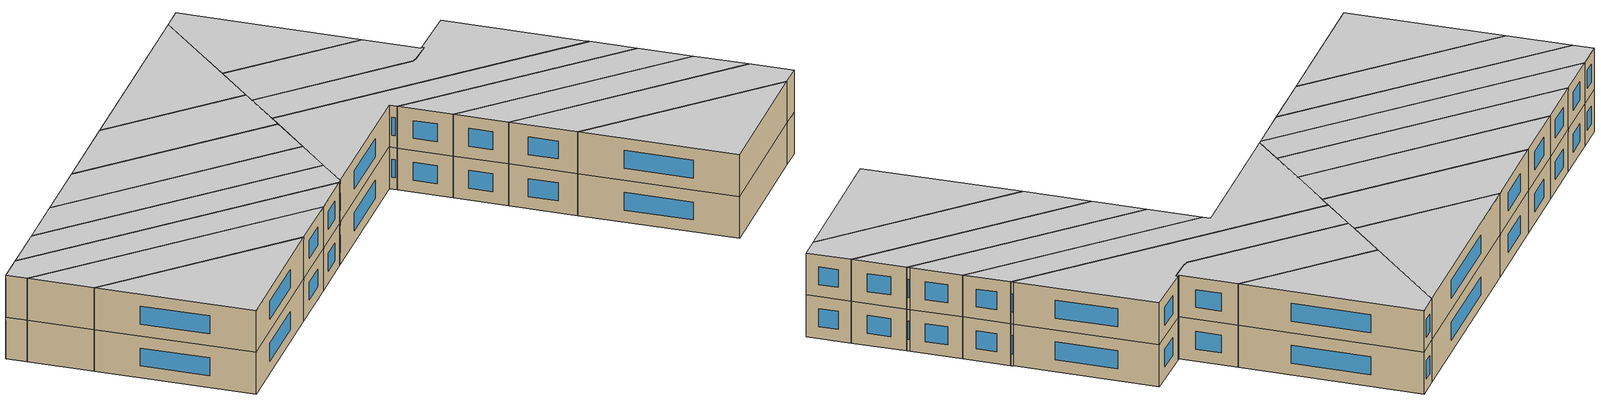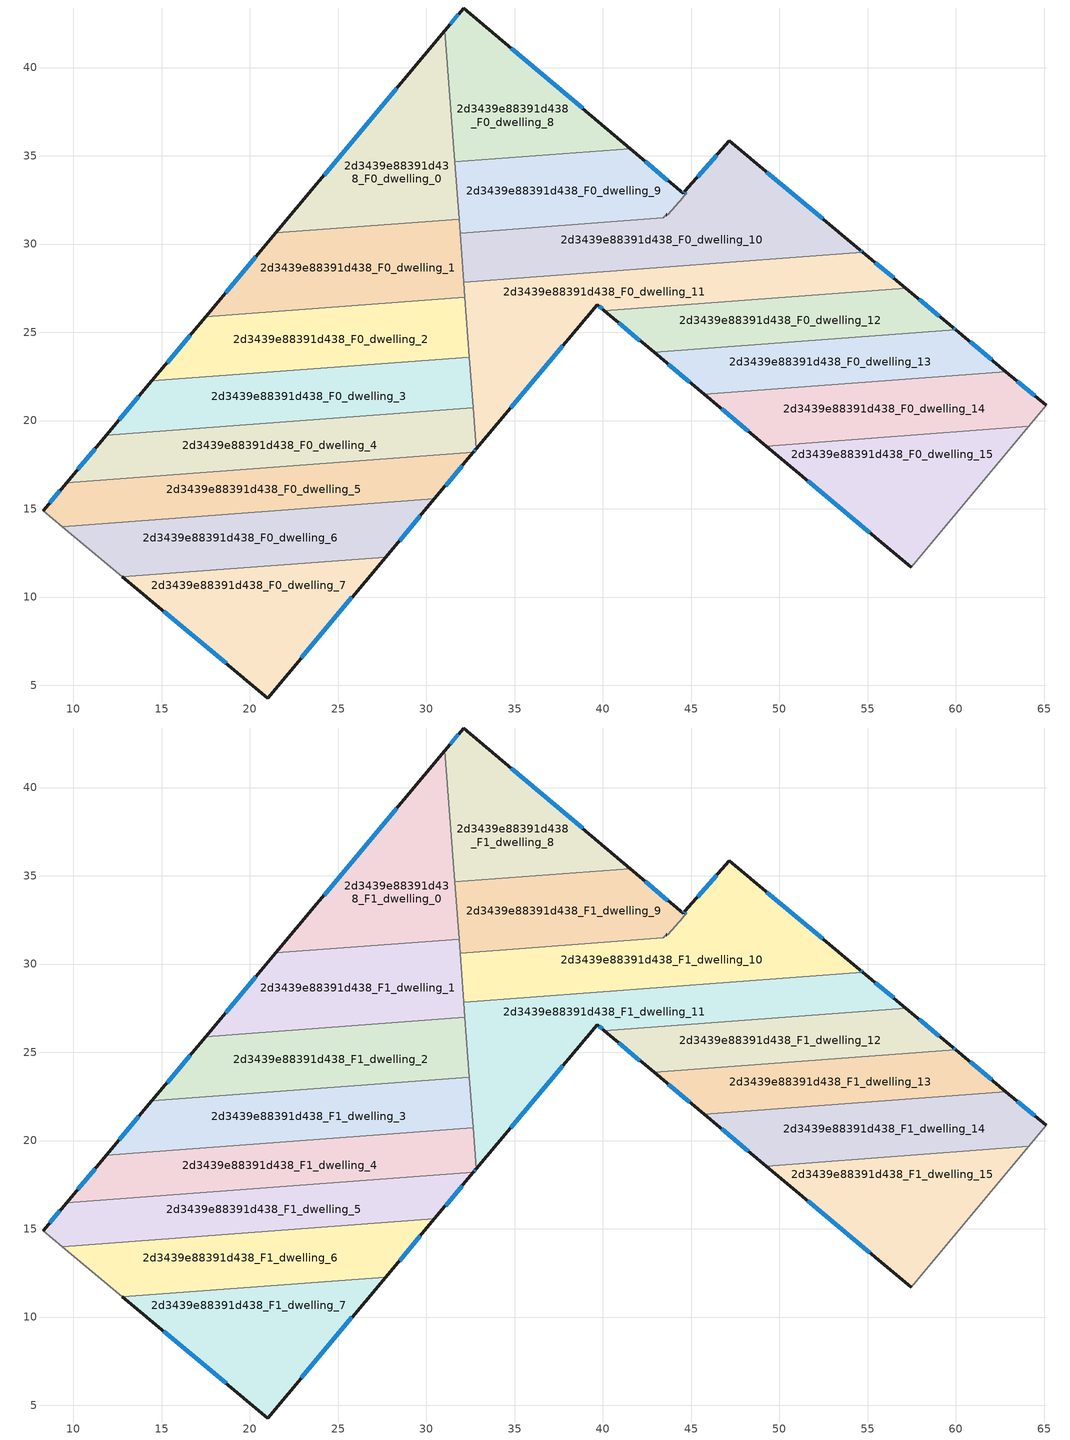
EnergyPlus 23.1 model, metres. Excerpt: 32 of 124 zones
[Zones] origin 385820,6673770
2d3439e88391d438_F0_dwelling_0
 floor ground (EU_floor_Construction): 31.05,42.09 31.85,31.41 21.47,30.63 z0
 wall outside (EU_wall_Construction): 31.05,42.09 21.47,30.63 z0:3
 wall to 2d3439e88391d438_F0_dwelling_1 (EU_wall_Construction): 21.47,30.63 31.85,31.41 z0:3
 wall to 2d3439e88391d438_F0_dwelling_8 (EU_wall_Construction): 31.61,34.67 31.05,42.09 z0:3
 wall to 2d3439e88391d438_F0_dwelling_9 (EU_wall_Construction): 31.85,31.41 31.61,34.67 z0:3
 window (EU_Window_Construction): 28.31,38.81 24.2,33.9 z0.86:2.14
2d3439e88391d438_F0_dwelling_1
 floor ground (EU_floor_Construction): 31.85,31.41 32.18,26.98 17.49,25.88 21.47,30.63 z0
 wall outside (EU_wall_Construction): 21.47,30.63 17.49,25.88 z0:3
 wall to 2d3439e88391d438_F0_dwelling_2 (EU_wall_Construction): 17.49,25.88 32.18,26.98 z0:3
 wall to 2d3439e88391d438_F0_dwelling_10 (EU_wall_Construction): 32.12,27.84 31.91,30.62 z0:3
 wall to 2d3439e88391d438_F0_dwelling_11 (EU_wall_Construction): 32.18,26.98 32.12,27.84 z0:3
 wall to 2d3439e88391d438_F0_dwelling_9 (EU_wall_Construction): 31.91,30.62 31.85,31.41 z0:3
 window (EU_Window_Construction): 20.33,29.27 18.63,27.24 z0.86:2.14
2d3439e88391d438_F0_dwelling_10
 floor ground (EU_floor_Construction): 54.56,29.67 54.73,29.53 32.12,27.84 31.91,30.62 43.43,31.49 43.61,31.65 43.68,31.66 44.57,32.67 44.76,32.89 44.65,32.99 47.16,35.84 z0
 wall outside (EU_wall_Construction): 54.73,29.53 54.56,29.67 47.16,35.84 44.65,32.99 / 43.61,31.65 43.6,31.65 z0:3
 wall to 2d3439e88391d438_F0_dwelling_9 (EU_wall_Construction): 44.65,32.99 44.76,32.89 44.57,32.67 / 43.43,31.48 31.91,30.62 / 43.6,31.65 43.43,31.49 / 44.57,32.66 43.68,31.66 43.61,31.65 z0:3
 wall to 2d3439e88391d438_F0_dwelling_11 (EU_wall_Construction): 32.12,27.84 54.73,29.53 z0:3
 window (EU_Window_Construction): 46.44,35.03 45.37,33.8 / 52.45,31.43 49.27,34.08 / 54.68,29.57 54.61,29.63 z0.86:2.14
2d3439e88391d438_F0_dwelling_11
 floor ground (EU_floor_Construction): 57.16,27.5 40.08,26.22 39.67,26.57 32.83,18.39 32.12,27.84 54.73,29.53 z0
 wall outside (EU_wall_Construction): 57.16,27.5 54.73,29.53 / 32.83,18.39 39.67,26.57 40.08,26.22 z0:3
 wall to 2d3439e88391d438_F0_dwelling_12 (EU_wall_Construction): 40.08,26.22 57.16,27.5 z0:3
 wall to 2d3439e88391d438_F0_dwelling_2 (EU_wall_Construction): 32.18,26.98 32.44,23.59 z0:3
 wall to 2d3439e88391d438_F0_dwelling_3 (EU_wall_Construction): 32.44,23.59 32.65,20.73 z0:3
 wall to 2d3439e88391d438_F0_dwelling_4 (EU_wall_Construction): 32.65,20.73 32.83,18.39 z0:3
 window (EU_Window_Construction): 56.47,28.08 55.42,28.95 / 39.79,26.47 39.96,26.32 / 34.78,20.73 37.72,24.23 z0.86:2.14
2d3439e88391d438_F0_dwelling_12
 floor ground (EU_floor_Construction): 59.84,25.27 60,25.13 42.91,23.86 40.08,26.22 57.16,27.5 z0
 wall outside (EU_wall_Construction): 60,25.13 59.84,25.27 57.16,27.5 / 40.08,26.22 42.91,23.86 z0:3
 wall to 2d3439e88391d438_F0_dwelling_13 (EU_wall_Construction): 42.91,23.86 60,25.13 z0:3
 window (EU_Window_Construction): 59.07,25.91 57.93,26.87 / 59.95,25.17 59.88,25.23 / 40.89,25.55 42.1,24.53 z0.86:2.14
2d3439e88391d438_F0_dwelling_13
 floor ground (EU_floor_Construction): 62.83,22.78 45.73,21.5 42.91,23.86 60,25.13 z0
 wall outside (EU_wall_Construction): 42.91,23.86 45.73,21.5 / 62.83,22.78 60,25.13 z0:3
 wall to 2d3439e88391d438_F0_dwelling_14 (EU_wall_Construction): 45.73,21.5 62.83,22.78 z0:3
 window (EU_Window_Construction): 43.72,23.18 44.93,22.17 / 62.02,23.45 60.81,24.46 z0.86:2.14
2d3439e88391d438_F0_dwelling_14
 floor ground (EU_floor_Construction): 65.13,20.86 64.13,19.67 49.25,18.55 45.73,21.5 62.83,22.78 z0
 wall outside (EU_wall_Construction): 45.73,21.5 49.25,18.55 / 65.13,20.86 62.83,22.78 z0:3
 wall adiabatic (EU_wall_Construction): 64.13,19.67 65.13,20.86 z0:3
 wall to 2d3439e88391d438_F0_dwelling_15 (EU_wall_Construction): 49.25,18.55 64.13,19.67 z0:3
 window (EU_Window_Construction): 46.74,20.66 48.24,19.4 / 64.47,21.41 63.49,22.23 z0.86:2.14
2d3439e88391d438_F0_dwelling_15
 floor ground (EU_floor_Construction): 64.13,19.67 57.47,11.67 49.25,18.55 z0
 wall outside (EU_wall_Construction): 49.25,18.55 57.47,11.67 z0:3
 wall adiabatic (EU_wall_Construction): 57.47,11.67 64.13,19.67 z0:3
 window (EU_Window_Construction): 51.6,16.59 55.12,13.64 z0.86:2.14
2d3439e88391d438_F0_dwelling_2
 floor ground (EU_floor_Construction): 32.18,26.98 32.44,23.59 14.45,22.24 17.49,25.88 z0
 wall outside (EU_wall_Construction): 17.49,25.88 14.45,22.24 z0:3
 wall to 2d3439e88391d438_F0_dwelling_3 (EU_wall_Construction): 14.45,22.24 32.44,23.59 z0:3
 window (EU_Window_Construction): 16.62,24.84 15.32,23.28 z0.86:2.14
2d3439e88391d438_F0_dwelling_3
 floor ground (EU_floor_Construction): 32.44,23.59 32.65,20.73 11.88,19.17 14.45,22.24 z0
 wall outside (EU_wall_Construction): 14.45,22.24 11.88,19.17 z0:3
 wall to 2d3439e88391d438_F0_dwelling_4 (EU_wall_Construction): 11.88,19.17 32.65,20.73 z0:3
 window (EU_Window_Construction): 13.71,21.36 12.61,20.05 z0.86:2.14
2d3439e88391d438_F0_dwelling_4
 floor ground (EU_floor_Construction): 32.65,20.73 32.83,18.39 32.66,18.19 9.61,16.47 11.88,19.17 z0
 wall outside (EU_wall_Construction): 32.66,18.19 32.83,18.39 / 11.88,19.17 9.61,16.47 z0:3
 wall to 2d3439e88391d438_F0_dwelling_5 (EU_wall_Construction): 9.61,16.47 32.66,18.19 z0:3
 window (EU_Window_Construction): 32.71,18.25 32.78,18.33 / 11.23,18.4 10.26,17.24 z0.86:2.14
2d3439e88391d438_F0_dwelling_5
 floor ground (EU_floor_Construction): 32.66,18.19 30.46,15.56 9.37,13.99 8.29,14.88 9.61,16.47 z0
 wall outside (EU_wall_Construction): 30.46,15.56 32.66,18.19 / 9.61,16.47 8.29,14.88 z0:3
 wall to 2d3439e88391d438_F0_dwelling_6 (EU_wall_Construction): 9.37,13.99 30.46,15.56 z0:3
 wall adiabatic (EU_wall_Construction): 8.29,14.88 9.37,13.99 z0:3
 window (EU_Window_Construction): 31.09,16.31 32.03,17.44 / 9.24,16.01 8.67,15.34 z0.86:2.14
2d3439e88391d438_F0_dwelling_6
 floor ground (EU_floor_Construction): 30.46,15.56 27.69,12.26 12.78,11.14 9.37,13.99 z0
 wall outside (EU_wall_Construction): 27.69,12.26 30.46,15.56 z0:3
 wall to 2d3439e88391d438_F0_dwelling_7 (EU_wall_Construction): 12.78,11.14 27.69,12.26 z0:3
 wall adiabatic (EU_wall_Construction): 9.37,13.99 12.78,11.14 z0:3
 window (EU_Window_Construction): 28.48,13.2 29.67,14.62 z0.86:2.14
2d3439e88391d438_F0_dwelling_7
 floor ground (EU_floor_Construction): 27.69,12.26 21.01,4.28 12.78,11.14 z0
 wall outside (EU_wall_Construction): 12.78,11.14 21.01,4.28 27.69,12.26 z0:3
 window (EU_Window_Construction): 15.13,9.18 18.66,6.24 / 22.92,6.56 25.78,9.98 z0.86:2.14
2d3439e88391d438_F0_dwelling_8
 floor ground (EU_floor_Construction): 41.54,35.41 31.61,34.67 31.05,42.09 32.13,43.37 z0
 wall outside (EU_wall_Construction): 41.54,35.41 32.13,43.37 31.05,42.09 z0:3
 wall to 2d3439e88391d438_F0_dwelling_9 (EU_wall_Construction): 31.61,34.67 41.54,35.41 z0:3
 window (EU_Window_Construction): 31.82,43.01 31.36,42.45 / 38.85,37.69 34.82,41.1 z0.86:2.14
2d3439e88391d438_F0_dwelling_9
 floor ground (EU_floor_Construction): 44.65,32.99 44.76,32.89 44.56,32.66 43.68,31.66 43.59,31.65 43.43,31.48 31.91,30.62 31.61,34.67 41.54,35.41 44.55,32.87 z0
 wall outside (EU_wall_Construction): 44.65,32.99 44.55,32.87 41.54,35.41 / 43.59,31.65 43.61,31.65 z0:3
 window (EU_Window_Construction): 43.69,33.6 42.4,34.68 / 44.62,32.95 44.58,32.9 z0.86:2.14
2d3439e88391d438_F1_dwelling_0
 floor to 2d3439e88391d438_F0_dwelling_0 (EU_floor_Construction): 31.05,42.09 31.85,31.41 21.47,30.63 z3
 wall outside (EU_wall_Construction): 31.05,42.09 21.47,30.63 z3:6
 wall to 2d3439e88391d438_F1_dwelling_1 (EU_wall_Construction): 21.47,30.63 31.85,31.41 z3:6
 wall to 2d3439e88391d438_F1_dwelling_8 (EU_wall_Construction): 31.61,34.67 31.05,42.09 z3:6
 wall to 2d3439e88391d438_F1_dwelling_9 (EU_wall_Construction): 31.85,31.41 31.61,34.67 z3:6
 window (EU_Window_Construction): 28.31,38.81 24.2,33.9 z3.86:5.14
 ceiling to 2d3439e88391d438_F2_dwelling_0 (EU_floor_Construction): 31.85,31.41 31.05,42.09 21.47,30.63 z6
2d3439e88391d438_F1_dwelling_1
 floor to 2d3439e88391d438_F0_dwelling_1 (EU_floor_Construction): 31.85,31.41 32.18,26.98 17.49,25.88 21.47,30.63 z3
 wall outside (EU_wall_Construction): 21.47,30.63 17.49,25.88 z3:6
 wall to 2d3439e88391d438_F1_dwelling_2 (EU_wall_Construction): 17.49,25.88 32.18,26.98 z3:6
 wall to 2d3439e88391d438_F1_dwelling_10 (EU_wall_Construction): 32.12,27.84 31.91,30.62 z3:6
 wall to 2d3439e88391d438_F1_dwelling_11 (EU_wall_Construction): 32.18,26.98 32.12,27.84 z3:6
 wall to 2d3439e88391d438_F1_dwelling_9 (EU_wall_Construction): 31.91,30.62 31.85,31.41 z3:6
 window (EU_Window_Construction): 20.33,29.27 18.63,27.24 z3.86:5.14
 ceiling to 2d3439e88391d438_F2_dwelling_1 (EU_floor_Construction): 32.18,26.98 31.85,31.41 21.47,30.63 17.49,25.88 z6
2d3439e88391d438_F1_dwelling_10
 floor to 2d3439e88391d438_F0_dwelling_10 (EU_floor_Construction): 54.56,29.67 54.73,29.53 32.12,27.84 31.91,30.62 43.43,31.49 43.61,31.65 43.68,31.66 44.57,32.67 44.76,32.89 44.65,32.99 47.16,35.84 z3
 wall outside (EU_wall_Construction): 54.73,29.53 54.56,29.67 47.16,35.84 44.65,32.99 / 43.61,31.65 43.6,31.65 z3:6
 wall to 2d3439e88391d438_F1_dwelling_9 (EU_wall_Construction): 44.65,32.99 44.76,32.89 44.57,32.67 / 43.43,31.48 31.91,30.62 / 43.6,31.65 43.43,31.49 / 44.57,32.66 43.68,31.66 43.61,31.65 z3:6
 wall to 2d3439e88391d438_F1_dwelling_11 (EU_wall_Construction): 32.12,27.84 54.73,29.53 z3:6
 window (EU_Window_Construction): 46.44,35.03 45.37,33.8 / 52.45,31.43 49.27,34.08 / 54.68,29.57 54.61,29.63 z3.86:5.14
 ceiling to 2d3439e88391d438_F2_dwelling_10 (EU_floor_Construction): 54.73,29.53 54.56,29.67 47.16,35.84 44.65,32.99 44.76,32.89 44.57,32.67 43.68,31.66 43.61,31.65 43.43,31.49 31.91,30.62 32.12,27.84 z6
2d3439e88391d438_F1_dwelling_11
 floor to 2d3439e88391d438_F0_dwelling_11 (EU_floor_Construction): 57.16,27.5 40.08,26.22 39.67,26.57 32.83,18.39 32.12,27.84 54.73,29.53 z3
 wall outside (EU_wall_Construction): 57.16,27.5 54.73,29.53 / 32.83,18.39 39.67,26.57 40.08,26.22 z3:6
 wall to 2d3439e88391d438_F1_dwelling_12 (EU_wall_Construction): 40.08,26.22 57.16,27.5 z3:6
 wall to 2d3439e88391d438_F1_dwelling_2 (EU_wall_Construction): 32.18,26.98 32.44,23.59 z3:6
 wall to 2d3439e88391d438_F1_dwelling_3 (EU_wall_Construction): 32.44,23.59 32.65,20.73 z3:6
 wall to 2d3439e88391d438_F1_dwelling_4 (EU_wall_Construction): 32.65,20.73 32.83,18.39 z3:6
 window (EU_Window_Construction): 56.47,28.08 55.42,28.95 / 39.79,26.47 39.96,26.32 / 34.78,20.73 37.72,24.23 z3.86:5.14
 ceiling to 2d3439e88391d438_F2_dwelling_11 (EU_floor_Construction): 57.16,27.5 54.73,29.53 32.12,27.84 32.83,18.39 39.67,26.57 40.08,26.22 z6
2d3439e88391d438_F1_dwelling_12
 floor to 2d3439e88391d438_F0_dwelling_12 (EU_floor_Construction): 59.84,25.27 60,25.13 42.91,23.86 40.08,26.22 57.16,27.5 z3
 wall outside (EU_wall_Construction): 60,25.13 59.84,25.27 57.16,27.5 / 40.08,26.22 42.91,23.86 z3:6
 wall to 2d3439e88391d438_F1_dwelling_13 (EU_wall_Construction): 42.91,23.86 60,25.13 z3:6
 window (EU_Window_Construction): 59.07,25.91 57.93,26.87 / 59.95,25.17 59.88,25.23 / 40.89,25.55 42.1,24.53 z3.86:5.14
 ceiling to 2d3439e88391d438_F2_dwelling_12 (EU_floor_Construction): 60,25.13 59.84,25.27 57.16,27.5 40.08,26.22 42.91,23.86 z6
2d3439e88391d438_F1_dwelling_13
 floor to 2d3439e88391d438_F0_dwelling_13 (EU_floor_Construction): 62.83,22.78 45.73,21.5 42.91,23.86 60,25.13 z3
 wall outside (EU_wall_Construction): 42.91,23.86 45.73,21.5 / 62.83,22.78 60,25.13 z3:6
 wall to 2d3439e88391d438_F1_dwelling_14 (EU_wall_Construction): 45.73,21.5 62.83,22.78 z3:6
 window (EU_Window_Construction): 43.72,23.18 44.93,22.17 / 62.02,23.45 60.81,24.46 z3.86:5.14
 ceiling to 2d3439e88391d438_F2_dwelling_13 (EU_floor_Construction): 62.83,22.78 60,25.13 42.91,23.86 45.73,21.5 z6
2d3439e88391d438_F1_dwelling_14
 floor to 2d3439e88391d438_F0_dwelling_14 (EU_floor_Construction): 65.13,20.86 64.13,19.67 49.25,18.55 45.73,21.5 62.83,22.78 z3
 wall outside (EU_wall_Construction): 45.73,21.5 49.25,18.55 / 65.13,20.86 62.83,22.78 z3:6
 wall adiabatic (EU_wall_Construction): 64.13,19.67 65.13,20.86 z3:6
 wall to 2d3439e88391d438_F1_dwelling_15 (EU_wall_Construction): 49.25,18.55 64.13,19.67 z3:6
 window (EU_Window_Construction): 46.74,20.66 48.24,19.4 / 64.47,21.41 63.49,22.23 z3.86:5.14
 ceiling to 2d3439e88391d438_F2_dwelling_14 (EU_floor_Construction): 64.13,19.67 65.13,20.86 62.83,22.78 45.73,21.5 49.25,18.55 z6
2d3439e88391d438_F1_dwelling_15
 floor to 2d3439e88391d438_F0_dwelling_15 (EU_floor_Construction): 64.13,19.67 57.47,11.67 49.25,18.55 z3
 wall outside (EU_wall_Construction): 49.25,18.55 57.47,11.67 z3:6
 wall adiabatic (EU_wall_Construction): 57.47,11.67 64.13,19.67 z3:6
 window (EU_Window_Construction): 51.6,16.59 55.12,13.64 z3.86:5.14
 ceiling to 2d3439e88391d438_F2_dwelling_15 (EU_floor_Construction): 57.47,11.67 64.13,19.67 49.25,18.55 z6
2d3439e88391d438_F1_dwelling_2
 floor to 2d3439e88391d438_F0_dwelling_2 (EU_floor_Construction): 32.18,26.98 32.44,23.59 14.45,22.24 17.49,25.88 z3
 wall outside (EU_wall_Construction): 17.49,25.88 14.45,22.24 z3:6
 wall to 2d3439e88391d438_F1_dwelling_3 (EU_wall_Construction): 14.45,22.24 32.44,23.59 z3:6
 window (EU_Window_Construction): 16.62,24.84 15.32,23.28 z3.86:5.14
 ceiling to 2d3439e88391d438_F2_dwelling_2 (EU_floor_Construction): 32.44,23.59 32.18,26.98 17.49,25.88 14.45,22.24 z6
2d3439e88391d438_F1_dwelling_3
 floor to 2d3439e88391d438_F0_dwelling_3 (EU_floor_Construction): 32.44,23.59 32.65,20.73 11.88,19.17 14.45,22.24 z3
 wall outside (EU_wall_Construction): 14.45,22.24 11.88,19.17 z3:6
 wall to 2d3439e88391d438_F1_dwelling_4 (EU_wall_Construction): 11.88,19.17 32.65,20.73 z3:6
 window (EU_Window_Construction): 13.71,21.36 12.61,20.05 z3.86:5.14
 ceiling to 2d3439e88391d438_F2_dwelling_3 (EU_floor_Construction): 32.65,20.73 32.44,23.59 14.45,22.24 11.88,19.17 z6
2d3439e88391d438_F1_dwelling_4
 floor to 2d3439e88391d438_F0_dwelling_4 (EU_floor_Construction): 32.65,20.73 32.83,18.39 32.66,18.19 9.61,16.47 11.88,19.17 z3
 wall outside (EU_wall_Construction): 32.66,18.19 32.83,18.39 / 11.88,19.17 9.61,16.47 z3:6
 wall to 2d3439e88391d438_F1_dwelling_5 (EU_wall_Construction): 9.61,16.47 32.66,18.19 z3:6
 window (EU_Window_Construction): 32.71,18.25 32.78,18.33 / 11.23,18.4 10.26,17.24 z3.86:5.14
 ceiling to 2d3439e88391d438_F2_dwelling_4 (EU_floor_Construction): 32.66,18.19 32.83,18.39 32.65,20.73 11.88,19.17 9.61,16.47 z6
2d3439e88391d438_F1_dwelling_5
 floor to 2d3439e88391d438_F0_dwelling_5 (EU_floor_Construction): 32.66,18.19 30.46,15.56 9.37,13.99 8.29,14.88 9.61,16.47 z3
 wall outside (EU_wall_Construction): 30.46,15.56 32.66,18.19 / 9.61,16.47 8.29,14.88 z3:6
 wall to 2d3439e88391d438_F1_dwelling_6 (EU_wall_Construction): 9.37,13.99 30.46,15.56 z3:6
 wall adiabatic (EU_wall_Construction): 8.29,14.88 9.37,13.99 z3:6
 window (EU_Window_Construction): 31.09,16.31 32.03,17.44 / 9.24,16.01 8.67,15.34 z3.86:5.14
 ceiling to 2d3439e88391d438_F2_dwelling_5 (EU_floor_Construction): 30.46,15.56 32.66,18.19 9.61,16.47 8.29,14.88 9.37,13.99 z6
2d3439e88391d438_F1_dwelling_6
 floor to 2d3439e88391d438_F0_dwelling_6 (EU_floor_Construction): 30.46,15.56 27.69,12.26 12.78,11.14 9.37,13.99 z3
 wall outside (EU_wall_Construction): 27.69,12.26 30.46,15.56 z3:6
 wall to 2d3439e88391d438_F1_dwelling_7 (EU_wall_Construction): 12.78,11.14 27.69,12.26 z3:6
 wall adiabatic (EU_wall_Construction): 9.37,13.99 12.78,11.14 z3:6
 window (EU_Window_Construction): 28.48,13.2 29.67,14.62 z3.86:5.14
 ceiling to 2d3439e88391d438_F2_dwelling_6 (EU_floor_Construction): 27.69,12.26 30.46,15.56 9.37,13.99 12.78,11.14 z6
2d3439e88391d438_F1_dwelling_7
 floor to 2d3439e88391d438_F0_dwelling_7 (EU_floor_Construction): 27.69,12.26 21.01,4.28 12.78,11.14 z3
 wall outside (EU_wall_Construction): 12.78,11.14 21.01,4.28 27.69,12.26 z3:6
 window (EU_Window_Construction): 15.13,9.18 18.66,6.24 / 22.92,6.56 25.78,9.98 z3.86:5.14
 ceiling to 2d3439e88391d438_F2_dwelling_7 (EU_floor_Construction): 21.01,4.28 27.69,12.26 12.78,11.14 z6
2d3439e88391d438_F1_dwelling_8
 floor to 2d3439e88391d438_F0_dwelling_8 (EU_floor_Construction): 41.54,35.41 31.61,34.67 31.05,42.09 32.13,43.37 z3
 wall outside (EU_wall_Construction): 41.54,35.41 32.13,43.37 31.05,42.09 z3:6
 wall to 2d3439e88391d438_F1_dwelling_9 (EU_wall_Construction): 31.61,34.67 41.54,35.41 z3:6
 window (EU_Window_Construction): 31.82,43.01 31.36,42.45 / 38.85,37.69 34.82,41.1 z3.86:5.14
 ceiling to 2d3439e88391d438_F2_dwelling_8 (EU_floor_Construction): 41.54,35.41 32.13,43.37 31.05,42.09 31.61,34.67 z6
2d3439e88391d438_F1_dwelling_9
 floor to 2d3439e88391d438_F0_dwelling_9 (EU_floor_Construction): 44.65,32.99 44.76,32.89 44.56,32.66 43.68,31.66 43.59,31.65 43.43,31.48 31.91,30.62 31.61,34.67 41.54,35.41 44.55,32.87 z3
 wall outside (EU_wall_Construction): 44.65,32.99 44.55,32.87 41.54,35.41 / 43.59,31.65 43.61,31.65 z3:6
 window (EU_Window_Construction): 43.69,33.6 42.4,34.68 / 44.62,32.95 44.58,32.9 z3.86:5.14
 ceiling to 2d3439e88391d438_F2_dwelling_9 (EU_floor_Construction): 43.68,31.66 44.56,32.66 44.76,32.89 44.65,32.99 44.55,32.87 41.54,35.41 31.61,34.67 31.91,30.62 43.43,31.48 43.59,31.65 z6
[Building]
EU S2 Campaign: North Axis=0; Terrain=City; Solar Distribution=FullExterior
[Site:Location]
Helsinki-Vantaa.AP: Latitude=60.317; Longitude=24.963; Time Zone=2; Elevation=54.6
[SizingPeriod:WeatherFileDays]
AnnualSizingPeriod: Begin Month=1; Begin Day of Month=1; End Month=12; End Day of Month=31; Day of Week for Start Day=Monday; Use Weather File Daylight Saving Period=No; Use Weather File Rain and Snow Indicators=No
[MATERIAL]
EU_InternalMass_Material: Roughness=MediumRough; Thickness=0.1; Conductivity=1; Density=1800; Specific Heat=900; Thermal Absorptance=0.9; Solar Absorptance=0.7; Visible Absorptance=0.7
[MATERIAL:NOMASS] Roughness=MediumRough; Thermal Absorptance=0.9; Solar Absorptance=0.7; Visible Absorptance=0.7
Name | Thermal Resistance
EU_wall_NoMass | 1.10183
EU_floor_NoMass | 1.70606
[WINDOWMATERIAL:SIMPLEGLAZINGSYSTEM]
EU_Window_SimpleGlazing: UFactor=3.11035; Solar Heat Gain Coefficient=0.8; Visible Transmittance=0.8
[CONSTRUCTION]
EU_wall_Construction: EU_wall_NoMass
EU_floor_Construction: EU_floor_NoMass
EU_Window_Construction: EU_Window_SimpleGlazing
EU_InternalMass_Construction: EU_InternalMass_Material
[ZONE] Type=1; Multiplier=1; Ceiling Height=autocalculate; Floor Area=autocalculate; Part of Total Floor Area=Yes
Name | Volume
2d3439e88391d438_F0_dwelling_0; 2d3439e88391d438_F1_dwelling_0 | 167.347
2d3439e88391d438_F0_dwelling_1; 2d3439e88391d438_F1_dwelling_1 | 167.296
2d3439e88391d438_F0_dwelling_10; 2d3439e88391d438_F1_dwelling_10 | 227.856
2d3439e88391d438_F0_dwelling_11; 2d3439e88391d438_F1_dwelling_11 | 234.283
2d3439e88391d438_F0_dwelling_12; 2d3439e88391d438_F1_dwelling_12 | 132.231
2d3439e88391d438_F0_dwelling_13; 2d3439e88391d438_F1_dwelling_13 | 131.886
2d3439e88391d438_F0_dwelling_14; 2d3439e88391d438_F1_dwelling_14 | 160.685
2d3439e88391d438_F0_dwelling_15; 2d3439e88391d438_F1_dwelling_15 | 167.336
2d3439e88391d438_F0_dwelling_2; 2d3439e88391d438_F1_dwelling_2 | 167.365
2d3439e88391d438_F0_dwelling_3; 2d3439e88391d438_F1_dwelling_3; 2d3439e88391d438_F0_dwelling_6; 2d3439e88391d438_F1_dwelling_6 | 167.331
2d3439e88391d438_F0_dwelling_4; 2d3439e88391d438_F1_dwelling_4 | 167.29
2d3439e88391d438_F0_dwelling_5; 2d3439e88391d438_F1_dwelling_5 | 167.326
2d3439e88391d438_F0_dwelling_7; 2d3439e88391d438_F1_dwelling_7 | 167.322
2d3439e88391d438_F0_dwelling_8; 2d3439e88391d438_F1_dwelling_8 | 142.233
2d3439e88391d438_F0_dwelling_9; 2d3439e88391d438_F1_dwelling_9 | 142.157
[INTERNALMASS] Construction=EU_InternalMass_Construction
Name | Zone or ZoneList | Surface Area
2d3439e88391d438_F0_dwelling_0_EU_InternalMass | 2d3439e88391d438_F0_dwelling_0 | 55.7822
2d3439e88391d438_F0_dwelling_1_EU_InternalMass | 2d3439e88391d438_F0_dwelling_1 | 55.7652
2d3439e88391d438_F0_dwelling_2_EU_InternalMass | 2d3439e88391d438_F0_dwelling_2 | 55.7884
2d3439e88391d438_F0_dwelling_3_EU_InternalMass | 2d3439e88391d438_F0_dwelling_3 | 55.777
2d3439e88391d438_F0_dwelling_4_EU_InternalMass | 2d3439e88391d438_F0_dwelling_4 | 55.7636
2d3439e88391d438_F0_dwelling_5_EU_InternalMass | 2d3439e88391d438_F0_dwelling_5 | 55.7756
2d3439e88391d438_F0_dwelling_6_EU_InternalMass | 2d3439e88391d438_F0_dwelling_6 | 55.7767
2d3439e88391d438_F0_dwelling_7_EU_InternalMass | 2d3439e88391d438_F0_dwelling_7 | 55.7743
2d3439e88391d438_F0_dwelling_8_EU_InternalMass | 2d3439e88391d438_F0_dwelling_8 | 47.4139
2d3439e88391d438_F0_dwelling_9_EU_InternalMass | 2d3439e88391d438_F0_dwelling_9 | 47.3926
2d3439e88391d438_F0_dwelling_10_EU_InternalMass | 2d3439e88391d438_F0_dwelling_10 | 75.9204
2d3439e88391d438_F0_dwelling_11_EU_InternalMass | 2d3439e88391d438_F0_dwelling_11 | 78.1069
2d3439e88391d438_F0_dwelling_12_EU_InternalMass | 2d3439e88391d438_F0_dwelling_12 | 44.0696
2d3439e88391d438_F0_dwelling_13_EU_InternalMass | 2d3439e88391d438_F0_dwelling_13 | 43.9717
2d3439e88391d438_F0_dwelling_14_EU_InternalMass | 2d3439e88391d438_F0_dwelling_14 | 53.5613
2d3439e88391d438_F0_dwelling_15_EU_InternalMass | 2d3439e88391d438_F0_dwelling_15 | 55.7788
2d3439e88391d438_F1_dwelling_0_EU_InternalMass | 2d3439e88391d438_F1_dwelling_0 | 55.7822
2d3439e88391d438_F1_dwelling_1_EU_InternalMass | 2d3439e88391d438_F1_dwelling_1 | 55.7652
2d3439e88391d438_F1_dwelling_2_EU_InternalMass | 2d3439e88391d438_F1_dwelling_2 | 55.7884
2d3439e88391d438_F1_dwelling_3_EU_InternalMass | 2d3439e88391d438_F1_dwelling_3 | 55.777
2d3439e88391d438_F1_dwelling_4_EU_InternalMass | 2d3439e88391d438_F1_dwelling_4 | 55.7636
2d3439e88391d438_F1_dwelling_5_EU_InternalMass | 2d3439e88391d438_F1_dwelling_5 | 55.7756
2d3439e88391d438_F1_dwelling_6_EU_InternalMass | 2d3439e88391d438_F1_dwelling_6 | 55.7767
2d3439e88391d438_F1_dwelling_7_EU_InternalMass | 2d3439e88391d438_F1_dwelling_7 | 55.7743
2d3439e88391d438_F1_dwelling_8_EU_InternalMass | 2d3439e88391d438_F1_dwelling_8 | 47.4139
2d3439e88391d438_F1_dwelling_9_EU_InternalMass | 2d3439e88391d438_F1_dwelling_9 | 47.3926
2d3439e88391d438_F1_dwelling_10_EU_InternalMass | 2d3439e88391d438_F1_dwelling_10 | 75.9204
2d3439e88391d438_F1_dwelling_11_EU_InternalMass | 2d3439e88391d438_F1_dwelling_11 | 78.1069
2d3439e88391d438_F1_dwelling_12_EU_InternalMass | 2d3439e88391d438_F1_dwelling_12 | 44.0696
2d3439e88391d438_F1_dwelling_13_EU_InternalMass | 2d3439e88391d438_F1_dwelling_13 | 43.9717
2d3439e88391d438_F1_dwelling_14_EU_InternalMass | 2d3439e88391d438_F1_dwelling_14 | 53.5613
2d3439e88391d438_F1_dwelling_15_EU_InternalMass | 2d3439e88391d438_F1_dwelling_15 | 55.7788
[OTHEREQUIPMENT] Fuel Type=Electricity; Design Level Calculation Method=Watts/Area; Power per Zone Floor Area=1; Fraction Latent=0; Fraction Radiant=0; Fraction Lost=0; Carbon Dioxide Generation Rate=0; EndUse Subcategory=EU_Step8_InternalGains
Name | Zone or ZoneList or Space or SpaceList | Schedule
EU_Step8_InternalGain_2d3439e88391d438_F0_dwelling_0_f000 | 2d3439e88391d438_F0_dwelling_0 | EU_Step8_GainSchedule_2d3439e88391d438_F0_dwelling_0_f000
EU_Step8_InternalGain_2d3439e88391d438_F0_dwelling_1_f000 | 2d3439e88391d438_F0_dwelling_1 | EU_Step8_GainSchedule_2d3439e88391d438_F0_dwelling_1_f000
EU_Step8_InternalGain_2d3439e88391d438_F0_dwelling_2_f000 | 2d3439e88391d438_F0_dwelling_2 | EU_Step8_GainSchedule_2d3439e88391d438_F0_dwelling_2_f000
EU_Step8_InternalGain_2d3439e88391d438_F0_dwelling_3_f000 | 2d3439e88391d438_F0_dwelling_3 | EU_Step8_GainSchedule_2d3439e88391d438_F0_dwelling_3_f000
EU_Step8_InternalGain_2d3439e88391d438_F0_dwelling_4_f000 | 2d3439e88391d438_F0_dwelling_4 | EU_Step8_GainSchedule_2d3439e88391d438_F0_dwelling_4_f000
EU_Step8_InternalGain_2d3439e88391d438_F0_dwelling_5_f000 | 2d3439e88391d438_F0_dwelling_5 | EU_Step8_GainSchedule_2d3439e88391d438_F0_dwelling_5_f000
EU_Step8_InternalGain_2d3439e88391d438_F0_dwelling_6_f000 | 2d3439e88391d438_F0_dwelling_6 | EU_Step8_GainSchedule_2d3439e88391d438_F0_dwelling_6_f000
EU_Step8_InternalGain_2d3439e88391d438_F0_dwelling_7_f000 | 2d3439e88391d438_F0_dwelling_7 | EU_Step8_GainSchedule_2d3439e88391d438_F0_dwelling_7_f000
EU_Step8_InternalGain_2d3439e88391d438_F0_dwelling_8_f000 | 2d3439e88391d438_F0_dwelling_8 | EU_Step8_GainSchedule_2d3439e88391d438_F0_dwelling_8_f000
EU_Step8_InternalGain_2d3439e88391d438_F0_dwelling_9_f000 | 2d3439e88391d438_F0_dwelling_9 | EU_Step8_GainSchedule_2d3439e88391d438_F0_dwelling_9_f000
EU_Step8_InternalGain_2d3439e88391d438_F0_dwelling_10_f000 | 2d3439e88391d438_F0_dwelling_10 | EU_Step8_GainSchedule_2d3439e88391d438_F0_dwelling_10_f000
EU_Step8_InternalGain_2d3439e88391d438_F0_dwelling_11_f000 | 2d3439e88391d438_F0_dwelling_11 | EU_Step8_GainSchedule_2d3439e88391d438_F0_dwelling_11_f000
EU_Step8_InternalGain_2d3439e88391d438_F0_dwelling_12_f000 | 2d3439e88391d438_F0_dwelling_12 | EU_Step8_GainSchedule_2d3439e88391d438_F0_dwelling_12_f000
EU_Step8_InternalGain_2d3439e88391d438_F0_dwelling_13_f000 | 2d3439e88391d438_F0_dwelling_13 | EU_Step8_GainSchedule_2d3439e88391d438_F0_dwelling_13_f000
EU_Step8_InternalGain_2d3439e88391d438_F0_dwelling_14_f000 | 2d3439e88391d438_F0_dwelling_14 | EU_Step8_GainSchedule_2d3439e88391d438_F0_dwelling_14_f000
EU_Step8_InternalGain_2d3439e88391d438_F0_dwelling_15_f000 | 2d3439e88391d438_F0_dwelling_15 | EU_Step8_GainSchedule_2d3439e88391d438_F0_dwelling_15_f000
EU_Step8_InternalGain_2d3439e88391d438_F1_dwelling_0_f000 | 2d3439e88391d438_F1_dwelling_0 | EU_Step8_GainSchedule_2d3439e88391d438_F1_dwelling_0_f000
EU_Step8_InternalGain_2d3439e88391d438_F1_dwelling_1_f000 | 2d3439e88391d438_F1_dwelling_1 | EU_Step8_GainSchedule_2d3439e88391d438_F1_dwelling_1_f000
EU_Step8_InternalGain_2d3439e88391d438_F1_dwelling_2_f000 | 2d3439e88391d438_F1_dwelling_2 | EU_Step8_GainSchedule_2d3439e88391d438_F1_dwelling_2_f000
EU_Step8_InternalGain_2d3439e88391d438_F1_dwelling_3_f000 | 2d3439e88391d438_F1_dwelling_3 | EU_Step8_GainSchedule_2d3439e88391d438_F1_dwelling_3_f000
EU_Step8_InternalGain_2d3439e88391d438_F1_dwelling_4_f000 | 2d3439e88391d438_F1_dwelling_4 | EU_Step8_GainSchedule_2d3439e88391d438_F1_dwelling_4_f000
EU_Step8_InternalGain_2d3439e88391d438_F1_dwelling_5_f000 | 2d3439e88391d438_F1_dwelling_5 | EU_Step8_GainSchedule_2d3439e88391d438_F1_dwelling_5_f000
EU_Step8_InternalGain_2d3439e88391d438_F1_dwelling_6_f000 | 2d3439e88391d438_F1_dwelling_6 | EU_Step8_GainSchedule_2d3439e88391d438_F1_dwelling_6_f000
EU_Step8_InternalGain_2d3439e88391d438_F1_dwelling_7_f000 | 2d3439e88391d438_F1_dwelling_7 | EU_Step8_GainSchedule_2d3439e88391d438_F1_dwelling_7_f000
EU_Step8_InternalGain_2d3439e88391d438_F1_dwelling_8_f000 | 2d3439e88391d438_F1_dwelling_8 | EU_Step8_GainSchedule_2d3439e88391d438_F1_dwelling_8_f000
EU_Step8_InternalGain_2d3439e88391d438_F1_dwelling_9_f000 | 2d3439e88391d438_F1_dwelling_9 | EU_Step8_GainSchedule_2d3439e88391d438_F1_dwelling_9_f000
EU_Step8_InternalGain_2d3439e88391d438_F1_dwelling_10_f000 | 2d3439e88391d438_F1_dwelling_10 | EU_Step8_GainSchedule_2d3439e88391d438_F1_dwelling_10_f000
EU_Step8_InternalGain_2d3439e88391d438_F1_dwelling_11_f000 | 2d3439e88391d438_F1_dwelling_11 | EU_Step8_GainSchedule_2d3439e88391d438_F1_dwelling_11_f000
EU_Step8_InternalGain_2d3439e88391d438_F1_dwelling_12_f000 | 2d3439e88391d438_F1_dwelling_12 | EU_Step8_GainSchedule_2d3439e88391d438_F1_dwelling_12_f000
EU_Step8_InternalGain_2d3439e88391d438_F1_dwelling_13_f000 | 2d3439e88391d438_F1_dwelling_13 | EU_Step8_GainSchedule_2d3439e88391d438_F1_dwelling_13_f000
EU_Step8_InternalGain_2d3439e88391d438_F1_dwelling_14_f000 | 2d3439e88391d438_F1_dwelling_14 | EU_Step8_GainSchedule_2d3439e88391d438_F1_dwelling_14_f000
EU_Step8_InternalGain_2d3439e88391d438_F1_dwelling_15_f000 | 2d3439e88391d438_F1_dwelling_15 | EU_Step8_GainSchedule_2d3439e88391d438_F1_dwelling_15_f000
[ZONEVENTILATION:DESIGNFLOWRATE] Schedule=EU_AlwaysOn; Design Flow Rate Calculation Method=AirChanges/Hour; Air Changes per Hour=0.756316; Ventilation Type=Natural; Fan Pressure Rise=0; Fan Total Efficiency=1; Constant Term Coefficient=1; Temperature Term Coefficient=0; Velocity Term Coefficient=0; Velocity Squared Term Coefficient=0; Minimum Indoor Temperature=-100; Maximum Indoor Temperature=100; Delta Temperature=-100; Minimum Outdoor Temperature=-100; Maximum Outdoor Temperature=100; Maximum Wind Speed=40
Name | Zone or ZoneList or Space or SpaceList
EU_ConstantAir_2d3439e88391d438_F0_dwelling_0 | 2d3439e88391d438_F0_dwelling_0
EU_ConstantAir_2d3439e88391d438_F0_dwelling_1 | 2d3439e88391d438_F0_dwelling_1
EU_ConstantAir_2d3439e88391d438_F0_dwelling_2 | 2d3439e88391d438_F0_dwelling_2
EU_ConstantAir_2d3439e88391d438_F0_dwelling_3 | 2d3439e88391d438_F0_dwelling_3
EU_ConstantAir_2d3439e88391d438_F0_dwelling_4 | 2d3439e88391d438_F0_dwelling_4
EU_ConstantAir_2d3439e88391d438_F0_dwelling_5 | 2d3439e88391d438_F0_dwelling_5
EU_ConstantAir_2d3439e88391d438_F0_dwelling_6 | 2d3439e88391d438_F0_dwelling_6
EU_ConstantAir_2d3439e88391d438_F0_dwelling_7 | 2d3439e88391d438_F0_dwelling_7
EU_ConstantAir_2d3439e88391d438_F0_dwelling_8 | 2d3439e88391d438_F0_dwelling_8
EU_ConstantAir_2d3439e88391d438_F0_dwelling_9 | 2d3439e88391d438_F0_dwelling_9
EU_ConstantAir_2d3439e88391d438_F0_dwelling_10 | 2d3439e88391d438_F0_dwelling_10
EU_ConstantAir_2d3439e88391d438_F0_dwelling_11 | 2d3439e88391d438_F0_dwelling_11
EU_ConstantAir_2d3439e88391d438_F0_dwelling_12 | 2d3439e88391d438_F0_dwelling_12
EU_ConstantAir_2d3439e88391d438_F0_dwelling_13 | 2d3439e88391d438_F0_dwelling_13
EU_ConstantAir_2d3439e88391d438_F0_dwelling_14 | 2d3439e88391d438_F0_dwelling_14
EU_ConstantAir_2d3439e88391d438_F0_dwelling_15 | 2d3439e88391d438_F0_dwelling_15
EU_ConstantAir_2d3439e88391d438_F1_dwelling_0 | 2d3439e88391d438_F1_dwelling_0
EU_ConstantAir_2d3439e88391d438_F1_dwelling_1 | 2d3439e88391d438_F1_dwelling_1
EU_ConstantAir_2d3439e88391d438_F1_dwelling_2 | 2d3439e88391d438_F1_dwelling_2
EU_ConstantAir_2d3439e88391d438_F1_dwelling_3 | 2d3439e88391d438_F1_dwelling_3
EU_ConstantAir_2d3439e88391d438_F1_dwelling_4 | 2d3439e88391d438_F1_dwelling_4
EU_ConstantAir_2d3439e88391d438_F1_dwelling_5 | 2d3439e88391d438_F1_dwelling_5
EU_ConstantAir_2d3439e88391d438_F1_dwelling_6 | 2d3439e88391d438_F1_dwelling_6
EU_ConstantAir_2d3439e88391d438_F1_dwelling_7 | 2d3439e88391d438_F1_dwelling_7
EU_ConstantAir_2d3439e88391d438_F1_dwelling_8 | 2d3439e88391d438_F1_dwelling_8
EU_ConstantAir_2d3439e88391d438_F1_dwelling_9 | 2d3439e88391d438_F1_dwelling_9
EU_ConstantAir_2d3439e88391d438_F1_dwelling_10 | 2d3439e88391d438_F1_dwelling_10
EU_ConstantAir_2d3439e88391d438_F1_dwelling_11 | 2d3439e88391d438_F1_dwelling_11
EU_ConstantAir_2d3439e88391d438_F1_dwelling_12 | 2d3439e88391d438_F1_dwelling_12
EU_ConstantAir_2d3439e88391d438_F1_dwelling_13 | 2d3439e88391d438_F1_dwelling_13
EU_ConstantAir_2d3439e88391d438_F1_dwelling_14 | 2d3439e88391d438_F1_dwelling_14
EU_ConstantAir_2d3439e88391d438_F1_dwelling_15 | 2d3439e88391d438_F1_dwelling_15
[HVACTEMPLATE:THERMOSTAT] Constant Heating Setpoint=20; Constant Cooling Setpoint=50
EU_HeatOnly_2d3439e88391d438_F0_dwelling_0; EU_HeatOnly_2d3439e88391d438_F0_dwelling_1; EU_HeatOnly_2d3439e88391d438_F0_dwelling_2; EU_HeatOnly_2d3439e88391d438_F0_dwelling_3; EU_HeatOnly_2d3439e88391d438_F0_dwelling_4; EU_HeatOnly_2d3439e88391d438_F0_dwelling_5; EU_HeatOnly_2d3439e88391d438_F0_dwelling_6; EU_HeatOnly_2d3439e88391d438_F0_dwelling_7; EU_HeatOnly_2d3439e88391d438_F0_dwelling_8; EU_HeatOnly_2d3439e88391d438_F0_dwelling_9; EU_HeatOnly_2d3439e88391d438_F0_dwelling_10; EU_HeatOnly_2d3439e88391d438_F0_dwelling_11; EU_HeatOnly_2d3439e88391d438_F0_dwelling_12; EU_HeatOnly_2d3439e88391d438_F0_dwelling_13; EU_HeatOnly_2d3439e88391d438_F0_dwelling_14; EU_HeatOnly_2d3439e88391d438_F0_dwelling_15; EU_HeatOnly_2d3439e88391d438_F1_dwelling_0; EU_HeatOnly_2d3439e88391d438_F1_dwelling_1; EU_HeatOnly_2d3439e88391d438_F1_dwelling_2; EU_HeatOnly_2d3439e88391d438_F1_dwelling_3; EU_HeatOnly_2d3439e88391d438_F1_dwelling_4; EU_HeatOnly_2d3439e88391d438_F1_dwelling_5; EU_HeatOnly_2d3439e88391d438_F1_dwelling_6; EU_HeatOnly_2d3439e88391d438_F1_dwelling_7; EU_HeatOnly_2d3439e88391d438_F1_dwelling_8; EU_HeatOnly_2d3439e88391d438_F1_dwelling_9; EU_HeatOnly_2d3439e88391d438_F1_dwelling_10; EU_HeatOnly_2d3439e88391d438_F1_dwelling_11; EU_HeatOnly_2d3439e88391d438_F1_dwelling_12; EU_HeatOnly_2d3439e88391d438_F1_dwelling_13; EU_HeatOnly_2d3439e88391d438_F1_dwelling_14; EU_HeatOnly_2d3439e88391d438_F1_dwelling_15; EU_HeatOnly_2d3439e88391d438_F2_dwelling_0; EU_HeatOnly_2d3439e88391d438_F2_dwelling_1; EU_HeatOnly_2d3439e88391d438_F2_dwelling_2
[HVACTEMPLATE:ZONE:IDEALLOADSAIRSYSTEM] System Availability Schedule=EU_AlwaysOn; Maximum Heating Supply Air Temperature=50; Minimum Cooling Supply Air Temperature=13; Maximum Heating Supply Air Humidity Ratio=0.0156; Minimum Cooling Supply Air Humidity Ratio=0.0077; Heating Limit=NoLimit; Cooling Limit=NoLimit; Heating Availability Schedule=EU_AlwaysOn; Cooling Availability Schedule=EU_CoolingOff; Dehumidification Control Type=ConstantSensibleHeatRatio; Cooling Sensible Heat Ratio=0.7; Dehumidification Setpoint=60; Humidification Control Type=None; Humidification Setpoint=30; Outdoor Air Method=None; Outdoor Air Flow Rate per Person=0.00944; Outdoor Air Flow Rate per Zone Floor Area=0; Outdoor Air Flow Rate per Zone=0; Demand Controlled Ventilation Type=None; Outdoor Air Economizer Type=NoEconomizer; Heat Recovery Type=None; Sensible Heat Recovery Effectiveness=0.7; Latent Heat Recovery Effectiveness=0.65
Name | Template Thermostat
2d3439e88391d438_F0_dwelling_0 | EU_HeatOnly_2d3439e88391d438_F0_dwelling_0
2d3439e88391d438_F0_dwelling_1 | EU_HeatOnly_2d3439e88391d438_F0_dwelling_1
2d3439e88391d438_F0_dwelling_2 | EU_HeatOnly_2d3439e88391d438_F0_dwelling_2
2d3439e88391d438_F0_dwelling_3 | EU_HeatOnly_2d3439e88391d438_F0_dwelling_3
2d3439e88391d438_F0_dwelling_4 | EU_HeatOnly_2d3439e88391d438_F0_dwelling_4
2d3439e88391d438_F0_dwelling_5 | EU_HeatOnly_2d3439e88391d438_F0_dwelling_5
2d3439e88391d438_F0_dwelling_6 | EU_HeatOnly_2d3439e88391d438_F0_dwelling_6
2d3439e88391d438_F0_dwelling_7 | EU_HeatOnly_2d3439e88391d438_F0_dwelling_7
2d3439e88391d438_F0_dwelling_8 | EU_HeatOnly_2d3439e88391d438_F0_dwelling_8
2d3439e88391d438_F0_dwelling_9 | EU_HeatOnly_2d3439e88391d438_F0_dwelling_9
2d3439e88391d438_F0_dwelling_10 | EU_HeatOnly_2d3439e88391d438_F0_dwelling_10
2d3439e88391d438_F0_dwelling_11 | EU_HeatOnly_2d3439e88391d438_F0_dwelling_11
2d3439e88391d438_F0_dwelling_12 | EU_HeatOnly_2d3439e88391d438_F0_dwelling_12
2d3439e88391d438_F0_dwelling_13 | EU_HeatOnly_2d3439e88391d438_F0_dwelling_13
2d3439e88391d438_F0_dwelling_14 | EU_HeatOnly_2d3439e88391d438_F0_dwelling_14
2d3439e88391d438_F0_dwelling_15 | EU_HeatOnly_2d3439e88391d438_F0_dwelling_15
2d3439e88391d438_F1_dwelling_0 | EU_HeatOnly_2d3439e88391d438_F1_dwelling_0
2d3439e88391d438_F1_dwelling_1 | EU_HeatOnly_2d3439e88391d438_F1_dwelling_1
2d3439e88391d438_F1_dwelling_2 | EU_HeatOnly_2d3439e88391d438_F1_dwelling_2
2d3439e88391d438_F1_dwelling_3 | EU_HeatOnly_2d3439e88391d438_F1_dwelling_3
2d3439e88391d438_F1_dwelling_4 | EU_HeatOnly_2d3439e88391d438_F1_dwelling_4
2d3439e88391d438_F1_dwelling_5 | EU_HeatOnly_2d3439e88391d438_F1_dwelling_5
2d3439e88391d438_F1_dwelling_6 | EU_HeatOnly_2d3439e88391d438_F1_dwelling_6
2d3439e88391d438_F1_dwelling_7 | EU_HeatOnly_2d3439e88391d438_F1_dwelling_7
2d3439e88391d438_F1_dwelling_8 | EU_HeatOnly_2d3439e88391d438_F1_dwelling_8
2d3439e88391d438_F1_dwelling_9 | EU_HeatOnly_2d3439e88391d438_F1_dwelling_9
2d3439e88391d438_F1_dwelling_10 | EU_HeatOnly_2d3439e88391d438_F1_dwelling_10
2d3439e88391d438_F1_dwelling_11 | EU_HeatOnly_2d3439e88391d438_F1_dwelling_11
2d3439e88391d438_F1_dwelling_12 | EU_HeatOnly_2d3439e88391d438_F1_dwelling_12
2d3439e88391d438_F1_dwelling_13 | EU_HeatOnly_2d3439e88391d438_F1_dwelling_13
2d3439e88391d438_F1_dwelling_14 | EU_HeatOnly_2d3439e88391d438_F1_dwelling_14
2d3439e88391d438_F1_dwelling_15 | EU_HeatOnly_2d3439e88391d438_F1_dwelling_15
[SIZING:ZONE] Zone Cooling Design Supply Air Temperature Input Method=SupplyAirTemperature; Zone Cooling Design Supply Air Temperature=13; Zone Heating Design Supply Air Temperature Input Method=SupplyAirTemperature; Zone Heating Design Supply Air Temperature=50; Zone Cooling Design Supply Air Humidity Ratio=0.008; Zone Heating Design Supply Air Humidity Ratio=0.008; Cooling Design Air Flow Method=DesignDay; Cooling Design Air Flow Rate=0; Cooling Minimum Air Flow per Zone Floor Area=0.000762; Cooling Minimum Air Flow=0; Cooling Minimum Air Flow Fraction=0.2; Heating Design Air Flow Method=DesignDay; Heating Design Air Flow Rate=0; Heating Maximum Air Flow per Zone Floor Area=0.002032; Heating Maximum Air Flow=0.141576; Heating Maximum Air Flow Fraction=0.3; Account for Dedicated Outdoor Air System=No; Dedicated Outdoor Air System Control Strategy=NeutralSupplyAir; Dedicated Outdoor Air Low Setpoint Temperature for Design=autosize; Dedicated Outdoor Air High Setpoint Temperature for Design=autosize; Zone Load Sizing Method=Sensible Load Only No Latent Load; Zone Latent Cooling Design Supply Air Humidity Ratio Input Method=HumidityRatioDifference; Zone Cooling Design Supply Air Humidity Ratio Difference=0.005; Zone Latent Heating Design Supply Air Humidity Ratio Input Method=HumidityRatioDifference; Zone Humidification Design Supply Air Humidity Ratio Difference=0.005
2d3439e88391d438_F0_dwelling_0; 2d3439e88391d438_F0_dwelling_1; 2d3439e88391d438_F0_dwelling_2; 2d3439e88391d438_F0_dwelling_3; 2d3439e88391d438_F0_dwelling_4; 2d3439e88391d438_F0_dwelling_5; 2d3439e88391d438_F0_dwelling_6; 2d3439e88391d438_F0_dwelling_7; 2d3439e88391d438_F0_dwelling_8; 2d3439e88391d438_F0_dwelling_9; 2d3439e88391d438_F0_dwelling_10; 2d3439e88391d438_F0_dwelling_11; 2d3439e88391d438_F0_dwelling_12; 2d3439e88391d438_F0_dwelling_13; 2d3439e88391d438_F0_dwelling_14; 2d3439e88391d438_F0_dwelling_15; 2d3439e88391d438_F1_dwelling_0; 2d3439e88391d438_F1_dwelling_1; 2d3439e88391d438_F1_dwelling_2; 2d3439e88391d438_F1_dwelling_3; 2d3439e88391d438_F1_dwelling_4; 2d3439e88391d438_F1_dwelling_5; 2d3439e88391d438_F1_dwelling_6; 2d3439e88391d438_F1_dwelling_7; 2d3439e88391d438_F1_dwelling_8; 2d3439e88391d438_F1_dwelling_9; 2d3439e88391d438_F1_dwelling_10; 2d3439e88391d438_F1_dwelling_11; 2d3439e88391d438_F1_dwelling_12; 2d3439e88391d438_F1_dwelling_13; 2d3439e88391d438_F1_dwelling_14; 2d3439e88391d438_F1_dwelling_15
[SCHEDULE:CONSTANT]
Name | Hourly Value
EU_AlwaysOn | 1
EU_CoolingOff | 0
[SCHEDULE:FILE] Column Number=1; Rows to Skip at Top=0; Number of Hours of Data=8760; Column Separator=Comma; Interpolate to Timestep=No; Minutes per Item=60; Adjust Schedule for Daylight Savings=Yes
Name | File
EU_Step8_GainSchedule_2d3439e88391d438_F0_dwelling_0_f000 | ../../schedules/2d3439e88391d438/2d3439e88391d438_F0_dwelling_0_f000_gain.csv
EU_Step8_GainSchedule_2d3439e88391d438_F0_dwelling_1_f000 | ../../schedules/2d3439e88391d438/2d3439e88391d438_F0_dwelling_1_f000_gain.csv
EU_Step8_GainSchedule_2d3439e88391d438_F0_dwelling_2_f000 | ../../schedules/2d3439e88391d438/2d3439e88391d438_F0_dwelling_2_f000_gain.csv
EU_Step8_GainSchedule_2d3439e88391d438_F0_dwelling_3_f000 | ../../schedules/2d3439e88391d438/2d3439e88391d438_F0_dwelling_3_f000_gain.csv
EU_Step8_GainSchedule_2d3439e88391d438_F0_dwelling_4_f000 | ../../schedules/2d3439e88391d438/2d3439e88391d438_F0_dwelling_4_f000_gain.csv
EU_Step8_GainSchedule_2d3439e88391d438_F0_dwelling_5_f000 | ../../schedules/2d3439e88391d438/2d3439e88391d438_F0_dwelling_5_f000_gain.csv
EU_Step8_GainSchedule_2d3439e88391d438_F0_dwelling_6_f000 | ../../schedules/2d3439e88391d438/2d3439e88391d438_F0_dwelling_6_f000_gain.csv
EU_Step8_GainSchedule_2d3439e88391d438_F0_dwelling_7_f000 | ../../schedules/2d3439e88391d438/2d3439e88391d438_F0_dwelling_7_f000_gain.csv
EU_Step8_GainSchedule_2d3439e88391d438_F0_dwelling_8_f000 | ../../schedules/2d3439e88391d438/2d3439e88391d438_F0_dwelling_8_f000_gain.csv
EU_Step8_GainSchedule_2d3439e88391d438_F0_dwelling_9_f000 | ../../schedules/2d3439e88391d438/2d3439e88391d438_F0_dwelling_9_f000_gain.csv
EU_Step8_GainSchedule_2d3439e88391d438_F0_dwelling_10_f000 | ../../schedules/2d3439e88391d438/2d3439e88391d438_F0_dwelling_10_f000_gain.csv
EU_Step8_GainSchedule_2d3439e88391d438_F0_dwelling_11_f000 | ../../schedules/2d3439e88391d438/2d3439e88391d438_F0_dwelling_11_f000_gain.csv
EU_Step8_GainSchedule_2d3439e88391d438_F0_dwelling_12_f000 | ../../schedules/2d3439e88391d438/2d3439e88391d438_F0_dwelling_12_f000_gain.csv
EU_Step8_GainSchedule_2d3439e88391d438_F0_dwelling_13_f000 | ../../schedules/2d3439e88391d438/2d3439e88391d438_F0_dwelling_13_f000_gain.csv
EU_Step8_GainSchedule_2d3439e88391d438_F0_dwelling_14_f000 | ../../schedules/2d3439e88391d438/2d3439e88391d438_F0_dwelling_14_f000_gain.csv
EU_Step8_GainSchedule_2d3439e88391d438_F0_dwelling_15_f000 | ../../schedules/2d3439e88391d438/2d3439e88391d438_F0_dwelling_15_f000_gain.csv
EU_Step8_GainSchedule_2d3439e88391d438_F1_dwelling_0_f000 | ../../schedules/2d3439e88391d438/2d3439e88391d438_F1_dwelling_0_f000_gain.csv
EU_Step8_GainSchedule_2d3439e88391d438_F1_dwelling_1_f000 | ../../schedules/2d3439e88391d438/2d3439e88391d438_F1_dwelling_1_f000_gain.csv
EU_Step8_GainSchedule_2d3439e88391d438_F1_dwelling_2_f000 | ../../schedules/2d3439e88391d438/2d3439e88391d438_F1_dwelling_2_f000_gain.csv
EU_Step8_GainSchedule_2d3439e88391d438_F1_dwelling_3_f000 | ../../schedules/2d3439e88391d438/2d3439e88391d438_F1_dwelling_3_f000_gain.csv
EU_Step8_GainSchedule_2d3439e88391d438_F1_dwelling_4_f000 | ../../schedules/2d3439e88391d438/2d3439e88391d438_F1_dwelling_4_f000_gain.csv
EU_Step8_GainSchedule_2d3439e88391d438_F1_dwelling_5_f000 | ../../schedules/2d3439e88391d438/2d3439e88391d438_F1_dwelling_5_f000_gain.csv
EU_Step8_GainSchedule_2d3439e88391d438_F1_dwelling_6_f000 | ../../schedules/2d3439e88391d438/2d3439e88391d438_F1_dwelling_6_f000_gain.csv
EU_Step8_GainSchedule_2d3439e88391d438_F1_dwelling_7_f000 | ../../schedules/2d3439e88391d438/2d3439e88391d438_F1_dwelling_7_f000_gain.csv
EU_Step8_GainSchedule_2d3439e88391d438_F1_dwelling_8_f000 | ../../schedules/2d3439e88391d438/2d3439e88391d438_F1_dwelling_8_f000_gain.csv
EU_Step8_GainSchedule_2d3439e88391d438_F1_dwelling_9_f000 | ../../schedules/2d3439e88391d438/2d3439e88391d438_F1_dwelling_9_f000_gain.csv
EU_Step8_GainSchedule_2d3439e88391d438_F1_dwelling_10_f000 | ../../schedules/2d3439e88391d438/2d3439e88391d438_F1_dwelling_10_f000_gain.csv
EU_Step8_GainSchedule_2d3439e88391d438_F1_dwelling_11_f000 | ../../schedules/2d3439e88391d438/2d3439e88391d438_F1_dwelling_11_f000_gain.csv
EU_Step8_GainSchedule_2d3439e88391d438_F1_dwelling_12_f000 | ../../schedules/2d3439e88391d438/2d3439e88391d438_F1_dwelling_12_f000_gain.csv
EU_Step8_GainSchedule_2d3439e88391d438_F1_dwelling_13_f000 | ../../schedules/2d3439e88391d438/2d3439e88391d438_F1_dwelling_13_f000_gain.csv
EU_Step8_GainSchedule_2d3439e88391d438_F1_dwelling_14_f000 | ../../schedules/2d3439e88391d438/2d3439e88391d438_F1_dwelling_14_f000_gain.csv
EU_Step8_GainSchedule_2d3439e88391d438_F1_dwelling_15_f000 | ../../schedules/2d3439e88391d438/2d3439e88391d438_F1_dwelling_15_f000_gain.csv
